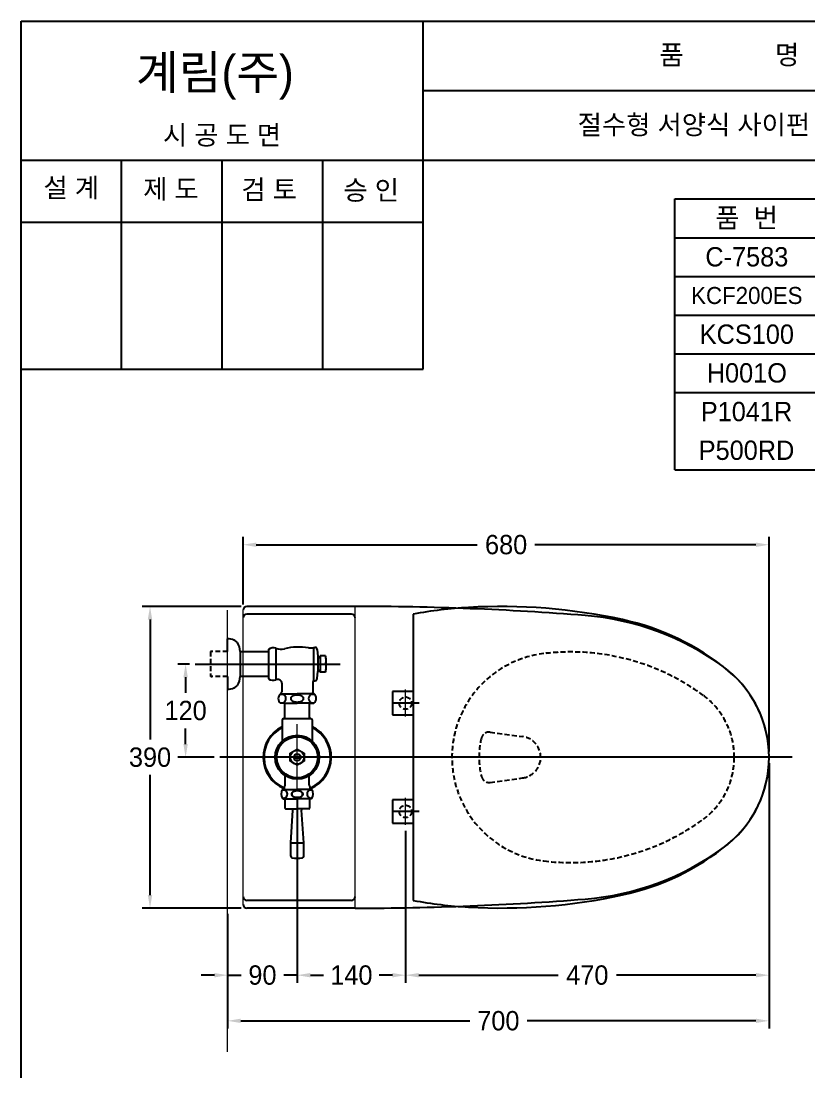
# Model space of a CAD drawing. Header units: millimetres. Extents: x 0 to 5600, y -67 to 2530.
# Drawn here: x 0 to 1019, y 1172 to 2530 of the extents above; entities that cross this region are included whole.
import ezdxf
from ezdxf.enums import TextEntityAlignment as Align
from ezdxf.lldxf.tags import DXFTag

# ---------------------------------------------------------------- set-up
doc = ezdxf.new("R2010")
doc.units = ezdxf.units.MM
doc.linetypes.add('DASHED2', pattern=[9.525, 6.35, -3.175])
for name, color, linetype in [('TEXT', 7, 'Continuous'), ('내부선 및 부속', 4, 'Continuous'), ('도각라인', 7, 'Continuous'), ('외형선', 3, 'Continuous'), ('점선', 6, 'DASHED2'), ('중심선', 1, 'DASHED'), ('치수선', 7, 'Continuous')]:
    doc.layers.add(name, color=color, linetype=linetype)
doc.styles.add('____', font='')
doc.styles.add('타이틀', font='H2GTRM.TTF', dxfattribs={"height": 25})
doc.styles.get('____').set_extended_font_data('굴림')
tags = doc.linetypes.add('DASHED', pattern=[25.72, 12.86, -12.86]).pattern_tags.tags
tags[6:7] = [DXFTag(74, 4), DXFTag(75, 0), DXFTag(340, '0'), DXFTag(46, 0.0), DXFTag(50, 0.0), DXFTag(44, 0.0), DXFTag(45, 0.0)]
tags[4:5] = [DXFTag(74, 4), DXFTag(75, 0), DXFTag(340, '0'), DXFTag(46, 0.0), DXFTag(50, 0.0), DXFTag(44, 0.0), DXFTag(45, 0.0)]
doc.dimstyles.new('MSADIM', dxfattribs={"dimtxt": 33, "dimasz": 17, "dimexe": 10, "dimexo": 7.5, "dimgap": 10, "dimtad": 0, "dimtih": 1, "dimtoh": 1, "dimdec": 0, "dimzin": 1, "dimdsep": 46, "dimtxsty": '____', "dimcen": 11.25, "dimadec": 0, "dimazin": 0, "dimtfac": 1, "dimtdec": 0, "dimtix": 1, "dimtmove": 0, "dimatfit": 3, "dimfxl": 1, "dimtolj": 1, "dimtzin": 1, "dimarcsym": 0})

# ---------------------------------------------------------------- blocks, each defined once
blk = doc.blocks.new('*D13')
at = {"layer": '치수선', "color": 0, "linetype": 'Continuous', "lineweight": -2, "transparency": 16777216}
for p, q in [((284.6, 1773.5), (156.8, 1773.5)), ((166.8, 1756.5), (166.8, 1601.3)), ((166.8, 1400.5), (166.8, 1555.7)), ((284.6, 1383.5), (156.8, 1383.5))]:
    blk.add_line(p, q, dxfattribs=at)
at = {"layer": '치수선', "color": 0, "linetype": 'Continuous', "transparency": 16777216}
for points in [[(163.9, 1756.5), (169.6, 1756.5), (166.8, 1773.5)], [(163.9, 1400.5), (169.6, 1400.5), (166.8, 1383.5)]]:
    blk.add_solid(points, dxfattribs=at)
at = {"layer": '치수선', "color": 0, "linetype": 'Continuous', "transparency": 16777216, "insert": (166.8, 1578.5), "char_height": 25, "attachment_point": 5, "style": '____'}
blk.add_mtext('\\A1;390', dxfattribs=at)
blk = doc.blocks.new('*D14')
at = {"layer": '치수선', "color": 0, "linetype": 'Continuous', "lineweight": -2, "transparency": 16777216}
for p, q in [((357.1, 1528), (357.1, 1286.9)), ((267.1, 1376), (267.1, 1286.9)), ((250.1, 1296.9), (233.1, 1296.9)), ((267.1, 1296.9), (284.6, 1296.9)), ((357.1, 1296.9), (339.6, 1296.9)), ((374.1, 1296.9), (391.1, 1296.9))]:
    blk.add_line(p, q, dxfattribs=at)
at = {"layer": '치수선', "color": 0, "linetype": 'Continuous', "transparency": 16777216}
for points in [[(250.1, 1299.7), (250.1, 1294), (267.1, 1296.9)], [(374.1, 1299.7), (374.1, 1294), (357.1, 1296.9)]]:
    blk.add_solid(points, dxfattribs=at)
at = {"layer": '치수선', "color": 0, "linetype": 'Continuous', "transparency": 16777216, "insert": (312.1, 1296.9), "char_height": 25, "attachment_point": 5, "style": '____'}
blk.add_mtext('\\A1;90', dxfattribs=at)
blk = doc.blocks.new('*D15')
at = {"layer": '치수선', "color": 0, "linetype": 'Continuous', "lineweight": -2, "transparency": 16777216}
for p, q in [((357.1, 1528), (357.1, 1286.9)), ((497.1, 1483.5), (497.1, 1286.9)), ((374.1, 1296.9), (391.2, 1296.9)), ((480.1, 1296.9), (463, 1296.9))]:
    blk.add_line(p, q, dxfattribs=at)
at = {"layer": '치수선', "color": 0, "linetype": 'Continuous', "transparency": 16777216}
for points in [[(374.1, 1299.7), (374.1, 1294), (357.1, 1296.9)], [(480.1, 1299.7), (480.1, 1294), (497.1, 1296.9)]]:
    blk.add_solid(points, dxfattribs=at)
at = {"layer": '치수선', "color": 0, "linetype": 'Continuous', "transparency": 16777216, "insert": (427.1, 1296.9), "char_height": 25, "attachment_point": 5, "style": '____'}
blk.add_mtext('\\A1;140', dxfattribs=at)
blk = doc.blocks.new('*D16')
at = {"layer": '치수선', "color": 0, "linetype": 'Continuous', "lineweight": -2, "transparency": 16777216}
for p, q in [((967.1, 1571), (967.1, 1286.9)), ((497.1, 1483.5), (497.1, 1286.9)), ((514.1, 1296.9), (694.4, 1296.9)), ((950.1, 1296.9), (769.7, 1296.9))]:
    blk.add_line(p, q, dxfattribs=at)
at = {"layer": '치수선', "color": 0, "linetype": 'Continuous', "transparency": 16777216}
for points in [[(514.1, 1299.7), (514.1, 1294), (497.1, 1296.9)], [(950.1, 1299.7), (950.1, 1294), (967.1, 1296.9)]]:
    blk.add_solid(points, dxfattribs=at)
at = {"layer": '치수선', "color": 0, "linetype": 'Continuous', "transparency": 16777216, "insert": (732.1, 1296.9), "char_height": 25, "attachment_point": 5, "style": '____'}
blk.add_mtext('\\A1;470', dxfattribs=at)
blk = doc.blocks.new('*D17')
at = {"layer": '치수선', "color": 0, "linetype": 'Continuous', "lineweight": -2, "transparency": 16777216}
for p, q in [((967.1, 1571), (967.1, 1227.9)), ((267.1, 1376), (267.1, 1227.9)), ((284.1, 1237.9), (580, 1237.9)), ((950.1, 1237.9), (654.2, 1237.9))]:
    blk.add_line(p, q, dxfattribs=at)
at = {"layer": '치수선', "color": 0, "linetype": 'Continuous', "transparency": 16777216}
for points in [[(284.1, 1240.7), (284.1, 1235.1), (267.1, 1237.9)], [(950.1, 1240.7), (950.1, 1235.1), (967.1, 1237.9)]]:
    blk.add_solid(points, dxfattribs=at)
at = {"layer": '치수선', "color": 0, "linetype": 'Continuous', "transparency": 16777216, "insert": (617.1, 1237.9), "char_height": 25, "attachment_point": 5, "style": '____'}
blk.add_mtext('\\A1;700', dxfattribs=at)
blk = doc.blocks.new('*D1')
at = {"layer": '치수선', "color": 0, "linetype": 'Continuous', "lineweight": -2, "transparency": 16777216}
for p, q in [((287.1, 1776), (287.1, 1863.2)), ((967.1, 1586), (967.1, 1863.2)), ((304.1, 1853.2), (589.8, 1853.2)), ((950.1, 1853.2), (664.4, 1853.2))]:
    blk.add_line(p, q, dxfattribs=at)
at = {"layer": '치수선', "color": 0, "linetype": 'Continuous', "transparency": 16777216}
for points in [[(304.1, 1856), (304.1, 1850.3), (287.1, 1853.2)], [(950.1, 1856), (950.1, 1850.3), (967.1, 1853.2)]]:
    blk.add_solid(points, dxfattribs=at)
at = {"layer": '치수선', "color": 0, "linetype": 'Continuous', "transparency": 16777216, "insert": (627.1, 1853.2), "char_height": 25, "attachment_point": 5, "style": '____'}
blk.add_mtext('\\A1;680', dxfattribs=at)
blk = doc.blocks.new('*D23')
at = {"layer": '치수선', "color": 0, "linetype": 'Continuous', "lineweight": -2, "transparency": 16777216}
for p, q in [((217.6, 1699), (202.8, 1699)), ((212.8, 1682), (212.8, 1661.6)), ((212.8, 1595.5), (212.8, 1615.9)), ((249.6, 1578.5), (202.8, 1578.5))]:
    blk.add_line(p, q, dxfattribs=at)
at = {"layer": '치수선', "color": 0, "linetype": 'Continuous', "transparency": 16777216}
for points in [[(209.9, 1682), (215.6, 1682), (212.8, 1699)], [(209.9, 1595.5), (215.6, 1595.5), (212.8, 1578.5)]]:
    blk.add_solid(points, dxfattribs=at)
at = {"layer": '치수선', "color": 0, "linetype": 'Continuous', "transparency": 16777216, "insert": (212.8, 1638.8), "char_height": 25, "attachment_point": 5, "style": '____'}
blk.add_mtext('\\A1;120', dxfattribs=at)

msp = doc.modelspace()

# ---------------------------------------------------------------- linework, layer by layer
at = {"layer": '내부선 및 부속', "linetype": 'Continuous', "lineweight": 18}
msp.add_line((432.1, 1383.5), (432.1, 1773.5), dxfattribs=at)
at = {"layer": '내부선 및 부속'}
for p, q in [((427.1, 1763.5), (292.1, 1763.5)), ((507.1, 1763.5), (507.1, 1393.5)), ((427.1, 1393.5), (292.1, 1393.5))]:
    msp.add_line(p, q, dxfattribs=at)
at = {"layer": '내부선 및 부속', "linetype": 'Continuous'}
for p, q in [((283.1, 1715.3), (283.1, 1682.8)), ((283.1, 1715.3), (320.1, 1715.3)), ((320.1, 1718), (320.1, 1699)), ((329.5, 1719.4), (329.5, 1678.6)), ((371.6, 1720), (378.1, 1720)), ((378.1, 1720.5), (379.9, 1720.5)), ((378.1, 1720.5), (378.1, 1678)), ((382.9, 1717.8), (383.8, 1708.7)), ((320.1, 1699), (320.1, 1680)), ((383.8, 1708.7), (383.8, 1689.4)), ((386.8, 1709.4), (386.3, 1708.3)), ((386.8, 1709.4), (386.8, 1688.6)), ((393.8, 1709.4), (386.8, 1709.4)), ((394.6, 1699.8), (392.6, 1699.8)), ((392.6, 1699.8), (392.6, 1698.3)), ((394.6, 1698.3), (392.6, 1698.3)), ((382.9, 1680.2), (383.8, 1689.4)), ((386.8, 1688.6), (386.3, 1689.8)), ((393.8, 1688.6), (386.8, 1688.6)), ((320.1, 1682.8), (283.1, 1682.8)), ((330.7, 1679), (329.5, 1678.6)), ((337.1, 1674.2), (337.1, 1663.1)), ((377.1, 1673.9), (377.1, 1668)), ((377.8, 1677.5), (379.9, 1677.5)), ((336.1, 1660.4), (335.3, 1660.4)), ((335.5, 1660.4), (337.1, 1663.1)), ((336.1, 1660.4), (337, 1660.4)), ((336.1, 1660.4), (357.1, 1660.4)), ((378.1, 1660.4), (357.1, 1660.4)), ((377.1, 1668), (377.1, 1663.1)), ((378.7, 1660.4), (377.1, 1663.1)), ((378.1, 1660.4), (378.9, 1660.4)), ((507.1, 1663.5), (480.1, 1663.5)), ((480.1, 1663.5), (480.1, 1633.5)), ((339.8, 1648.6), (335.6, 1648.6)), ((339.8, 1648.6), (335.6, 1648.6)), ((339.8, 1648.6), (341.1, 1648.6)), ((339.8, 1648.6), (357.1, 1648.6)), ((341.1, 1628.5), (341.1, 1648.6)), ((374.3, 1648.6), (357.1, 1648.6)), ((373.1, 1628.5), (373.1, 1648.6)), ((373.1, 1628.5), (373.1, 1648.6)), ((374.3, 1648.6), (378.6, 1648.6)), ((480.1, 1633.5), (507.1, 1633.5)), ((337.6, 1626.5), (337.6, 1599.3)), ((339.6, 1628.5), (341.1, 1628.5)), ((341.1, 1628.5), (374.6, 1628.5)), ((374.6, 1628.5), (373.1, 1628.5)), ((376.6, 1599.3), (376.6, 1626.5)), ((348.1, 1583.7), (357.1, 1588.9)), ((348.1, 1573.3), (348.1, 1583.7)), ((352.8, 1579.3), (361.4, 1579.3)), ((352.8, 1577.7), (361.4, 1577.7)), ((357.1, 1588.9), (366.1, 1583.7)), ((366.1, 1583.7), (366.1, 1573.3)), ((357.1, 1568.1), (348.1, 1573.3)), ((366.1, 1573.3), (357.1, 1568.1)), ((341.6, 1542.8), (341.6, 1554.6)), ((372.6, 1542.8), (372.6, 1554.6)), ((338.6, 1537), (357.1, 1537)), ((339.6, 1538.5), (341.2, 1541.3)), ((340.6, 1538.5), (339.6, 1538.5)), ((339.6, 1537), (339.6, 1538.5)), ((340.6, 1537), (340.6, 1540.3)), ((375.5, 1537), (357.1, 1537)), ((374.6, 1538.5), (373, 1541.3)), ((373.6, 1537), (373.6, 1540.3)), ((373.6, 1538.5), (374.6, 1538.5)), ((374.6, 1537), (374.6, 1538.5)), ((338.6, 1525), (357.1, 1525)), ((341.1, 1524), (341.1, 1513)), ((375.5, 1525), (357.1, 1525)), ((373.1, 1524), (373.1, 1513)), ((507.1, 1523.5), (480.1, 1523.5)), ((480.1, 1523.5), (480.1, 1493.5)), ((342.1, 1512), (346.3, 1512)), ((346.3, 1512), (357.1, 1512)), ((348.6, 1468.1), (351.6, 1510.3)), ((372.1, 1512), (357.1, 1512)), ((365.6, 1468.1), (362.6, 1510.3)), ((480.1, 1493.5), (507.1, 1493.5)), ((348.6, 1450.7), (348.6, 1468.1)), ((348.6, 1468.1), (365.6, 1468.1)), ((365.6, 1450.7), (365.6, 1468.1))]:
    msp.add_line(p, q, dxfattribs=at)
for radius in [28.5, 26.5, 9, 4.4]:
    msp.add_circle((357.1, 1578.5), radius, dxfattribs=at)
at = {"layer": '내부선 및 부속'}
for centre, radius, start, end in [((610.7, 1203), 570, 93.238, 100.4757), ((620.3, 1033.3), 740, 77.7169, 93.238), ((292.1, 1758.5), 5, 90, 180), ((427.1, 1758.5), 5, 0, 90), ((708.6, 1438.8), 325, 50.7899, 77.7169), ((822.1, 1578.5), 145, 309.0801, 50.9199), ((357.1, 1578.5), 44, 116.3071, 246.5638), ((357.1, 1578.5), 44, 116.3322, 246.5418), ((357.1, 1578.5), 43, 116.9941, 246.4748), ((357.1, 1578.5), 43, 293.5252, 63.0059), ((357.1, 1578.5), 44, 293.4362, 63.6929), ((357.1, 1578.5), 44, 293.4582, 63.6678), ((708.6, 1718.2), 325, 282.2831, 309.2101), ((620.3, 2123.7), 740, 266.762, 282.2831), ((292.1, 1398.5), 5, 180, 270), ((292.1, 1388.5), 5, 90, 90.0008), ((427.1, 1398.5), 5, 270, 0), ((610.7, 1954), 570, 259.5243, 266.762)]:
    msp.add_arc(centre, radius, start, end, dxfattribs=at)
at = {"layer": '내부선 및 부속', "linetype": 'Continuous'}
for centre, radius, start, end in [((265.6, 1701.6), 30, 70.9929, 87.134), ((271.7, 1720.6), 10, 37.1965, 68.8073), ((263.1, 1715.5), 20, 359.2838, 33.7923), ((326.1, 1710), 10, 69.9279, 127.05), ((336.1, 1737.3), 19, 249.9279, 283.5868), ((359.1, 1642), 79, 80.8739, 103.5868), ((379.9, 1717.5), 3, 5.8234, 90), ((385.1, 1708.8), 1.3, 185.8232, 334.4413), ((324.6, 1699), 70, 4.4244, 8.5378), ((324.6, 1699), 70, 0.6139, 4.4244), ((324.6, 1699), 70, 355.5756, 359.3861), ((385.1, 1689.2), 1.3, 25.5587, 174.1768), ((324.6, 1699), 70, 351.4622, 355.5756), ((271.7, 1677.4), 10, 291.1927, 322.8035), ((263.1, 1682.5), 20, 326.2077, 0.7162), ((326.1, 1688), 10, 232.95, 290.0721), ((332.1, 1674.2), 5, 0, 106.5076), ((386.1, 1673.9), 9, 152.734, 180), ((379.9, 1680.5), 3, 270, 354.1766), ((265.6, 1696.5), 30, 272.866, 289.0071), ((340.1, 1654.6), 7.5, 129.9055, 233.1301), ((337.1, 1654.3), 5.44, 244.1576, 118.8551), ((377.1, 1654.3), 5.44, 61.1449, 295.8424), ((374.1, 1654.6), 7.5, 306.8699, 50.0945), ((339.6, 1626.5), 2, 90, 180), ((374.6, 1626.5), 2, 0, 90), ((345.3, 1531), 9, 138.1897, 221.8103), ((339.2, 1531), 5.22, 261.2455, 102.9421), ((338.6, 1542.8), 3, 330, 0), ((375, 1531), 5.22, 77.0579, 278.7545), ((375.6, 1542.8), 3, 180, 210), ((368.8, 1531), 9, 318.1897, 41.8103), ((340.1, 1524), 1, 0, 90), ((374.1, 1524), 1, 90, 180), ((342.1, 1513), 1, 180, 270), ((347.6, 1510.5), 4, 356.3211, 22.0243), ((366.6, 1510.5), 4, 157.9757, 183.6789), ((372.1, 1513), 1, 270, 0), ((350.6, 1450.7), 2, 180, 259.1799), ((357.1, 1484.7), 36.6, 259.1799, 280.8201), ((363.6, 1450.7), 2, 280.8201, 0)]:
    msp.add_arc(centre, radius, start, end, dxfattribs=at)
for points in [[(357, 1658.9), (348.6, 1658.9), (348.6, 1654.4)], [(365.3, 1654.4), (365.3, 1658.9), (357, 1658.9)], [(348.6, 1654.4), (348.6, 1649.9), (357, 1649.9)], [(357, 1649.9), (365.3, 1649.9), (365.3, 1654.4)], [(357, 1535.5), (349.9, 1535.5), (349.9, 1530.9)], [(350, 1530.9), (350, 1535.5), (357.1, 1535.5)], [(364.1, 1530.9), (364.1, 1535.5), (357, 1535.5)], [(357.1, 1535.5), (364.3, 1535.5), (364.3, 1530.9)], [(349.9, 1530.9), (349.9, 1526.2), (357, 1526.2)], [(357.1, 1526.2), (350, 1526.2), (350, 1530.9)], [(357, 1526.2), (364.1, 1526.2), (364.1, 1530.9)], [(364.3, 1530.9), (364.3, 1526.2), (357.1, 1526.2)]]:
    msp.add_rational_spline(points, [1, 0.707106769085, 1], degree=2, dxfattribs=at)
msp.add_point((246.2, 1682.8), dxfattribs=at)
at = {"layer": '도각라인', "color": 7}
for p, q in [((0, 0), (0, 2530)), ((0, 2530), (1800, 2530)), ((520, 2080), (520, 2530)), ((520, 2440), (1800, 2440)), ((0, 2350), (1800, 2350)), ((130, 2080), (130, 2350)), ((260, 2080), (260, 2350)), ((390, 2080), (390, 2350)), ((845, 1950), (845, 2300)), ((845, 2300), (1770, 2300)), ((0, 2270), (520, 2270)), ((845, 2250), (1770, 2250)), ((845, 2200), (1770, 2200)), ((845, 2150), (1770, 2150)), ((0, 2080), (520, 2080))]:
    msp.add_line(p, q, dxfattribs=at)
at = {"layer": '도각라인'}
for p, q in [((845, 2100), (1770, 2100)), ((845, 2050), (1770, 2050)), ((845, 1950), (1770, 1950))]:
    msp.add_line(p, q, dxfattribs=at)
at = {"layer": '외형선', "linetype": 'Continuous', "lineweight": 18}
for p, q in [((267.1, 1197.8), (267.1, 1768.5)), ((287.1, 1388.5), (287.1, 1768.5))]:
    msp.add_line(p, q, dxfattribs=at)
at = {"layer": '외형선'}
for p, q in [((432.1, 1773.5), (292.1, 1773.5)), ((432.1, 1383.5), (292.1, 1383.5))]:
    msp.add_line(p, q, dxfattribs=at)
at = {"layer": '외형선', "linetype": 'Continuous'}
for p, q in [((267.1, 1715.3), (267.1, 1731.5)), ((267.1, 1682.8), (267.1, 1666.5))]:
    msp.add_line(p, q, dxfattribs=at)
at = {"layer": '외형선'}
for centre, radius, start, end in [((292.1, 1768.5), 5, 90, 180), ((432.1, -1976.5), 3750, 85.4576, 90), ((701.4, 1412.8), 350, 53.9198, 85.4576), ((822.1, 1578.5), 145, 0, 53.9198), ((822.1, 1578.5), 145, 306.0802, 0), ((701.4, 1744.2), 350, 274.5424, 306.0802), ((292.1, 1388.5), 5, 180, 270), ((432.1, 5133.5), 3750, 270, 274.5424)]:
    msp.add_arc(centre, radius, start, end, dxfattribs=at)
at = {"layer": '점선'}
for p, q in [((245.1, 1715.3), (245.1, 1682.8)), ((267.1, 1715.3), (245.1, 1715.3)), ((267.1, 1682.8), (245.1, 1682.8)), ((606.3, 1611), (648.4, 1605.3)), ((606.3, 1546.1), (648.4, 1551.8))]:
    msp.add_line(p, q, dxfattribs=at)
for centre in [(497.1, 1648.5), (497.1, 1508.5)]:
    msp.add_circle(centre, 8, dxfattribs=at)
for centre, radius, start, end in [((692.1, 1578.5), 135, 96.8705, 263.1295), ((710.6, 1424.6), 290, 53.7266, 96.8705), ((822.1, 1578.5), 100, 0, 53.046), ((692.1, 1578.5), 100, 165.4906, 194.5094), ((605, 1601.1), 10, 82.2907, 165.4906), ((644.8, 1578.5), 27, 277.7093, 82.2907), ((822.1, 1578.5), 100, 306.954, 0), ((605, 1556), 10, 194.5094, 277.7093), ((710.6, 1732.4), 290, 263.1295, 306.2734)]:
    msp.add_arc(centre, radius, start, end, dxfattribs=at)
at = {"layer": '중심선'}
for p, q in [((225.1, 1699), (412.6, 1699)), ((514.6, 1648.5), (479.6, 1648.5)), ((997.1, 1578.5), (257.1, 1578.5)), ((514.6, 1508.5), (479.6, 1508.5))]:
    msp.add_line(p, q, dxfattribs=at)
at = {"layer": '중심선', "linetype": 'Continuous', "lineweight": 18}
for p, q in [((497.1, 1631), (497.1, 1666)), ((497.1, 1491), (497.1, 1526))]:
    msp.add_line(p, q, dxfattribs=at)
at = {"layer": '중심선', "lineweight": 18}
msp.add_line((357.1, 1535.5), (357.1, 1621.5), dxfattribs=at)

# ---------------------------------------------------------------- texts
at = {"layer": 'TEXT', "style": '타이틀'}
for s, height, p in [('품             명', 25, (915.7, 2486.4)), ('절수형 서양식 사이펀 변기', 25, (905.8, 2396)), ('시 공 도 면', 25, (259.9, 2382.7)), ('설 계', 25, (65, 2314.6)), ('제 도', 25, (193.8, 2312.9)), ('검 토', 25, (320.8, 2312.3)), ('승 인', 25, (452.7, 2311.4)), ('품  번', 25, (937.9, 2275.7)), ('C-7583', 25, (938.3, 2225.3)), ('KCF200ES', 22, (938.3, 2175.3)), ('KCS100', 25, (938.3, 2125.3)), ('H001O', 25, (938.3, 2075.3)), ('P1041R', 25, (937.9, 2025.3)), ('P500RD', 25, (937.9, 1975.3))]:
    msp.add_text(s, height=height, dxfattribs=at).set_placement(p, align=Align.MIDDLE_CENTER)
msp.add_text('계림(주)', height=44, dxfattribs=at).set_placement((148.7, 2441.8))

# ---------------------------------------------------------------- dimensions: what is measured, and where the dimension line sits
at = {"layer": '치수선', "linetype": 'Continuous'}
for base, p1, p2, picture, middle in [((287.1, 1853.2), (967.1, 1578.5), (287.1, 1768.5), '*D1', (627.1, 1853.2)), ((967.1, 1237.9), (267.1, 1383.5), (967.1, 1578.5), '*D17', (617.1, 1237.9)), ((967.1, 1296.9), (497.1, 1491), (967.1, 1578.5), '*D16', (732.1, 1296.9)), ((357.1, 1296.9), (267.1, 1383.5), (357.1, 1535.5), '*D14', (312.1, 1296.9)), ((497.1, 1296.9), (357.1, 1535.5), (497.1, 1491), '*D15', (427.1, 1296.9))]:
    dim = msp.add_linear_dim(base=base, p1=p1, p2=p2, dimstyle='MSADIM', override={"dimtxt": 25}, dxfattribs=at)
    dim.commit()
    dim.dimension.update_dxf_attribs({"geometry": picture, "text_midpoint": middle})
for base, p1, p2, picture, middle in [((166.8, 1383.5), (292.1, 1773.5), (292.1, 1383.5), '*D13', (166.8, 1578.5)), ((212.7762232, 1578.5221494), (225.0846444, 1699.0221494), (257.0846444, 1578.5221494), '*D23', (212.7762232, 1638.7721494))]:
    dim = msp.add_linear_dim(base=base, p1=p1, p2=p2, angle=90, dimstyle='MSADIM', override={"dimtxt": 25}, dxfattribs=at)
    dim.commit()
    dim.dimension.update_dxf_attribs({"geometry": picture, "text_midpoint": middle})

doc.saveas('drawing.dxf')
